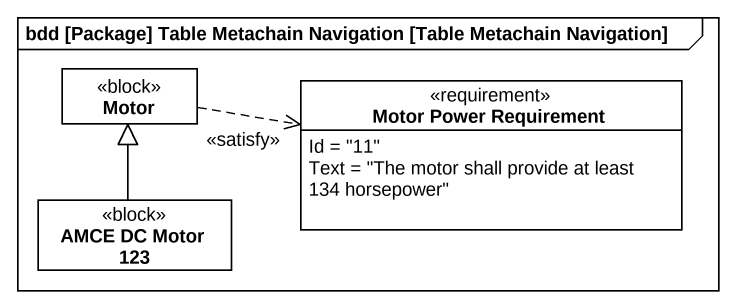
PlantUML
@startuml
mainframe bdd [Package] Table Metachain Navigation [Table Metachain Navigation]
hide circle
hide empty members
class Motor <<block>>
class "Motor Power Requirement" as Motor_Power_Requirement <<requirement>> {
  Id = "11"
  Text = "The motor shall provide at least 134 horsepower"
}
class "AMCE DC Motor 123" as AMCE_DC_Motor_123 <<block>>
Motor .right.> Motor_Power_Requirement : <<satisfy>>
AMCE_DC_Motor_123 -up-|> Motor
@enduml
